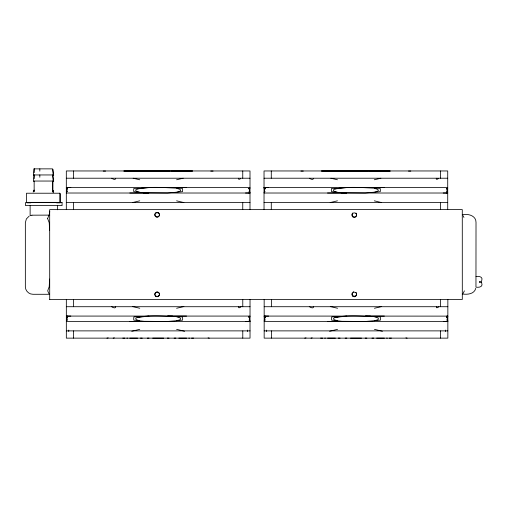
<?xml version="1.0" encoding="UTF-8"?>
<svg xmlns="http://www.w3.org/2000/svg" width="507" height="507" viewBox="0 0 507 507"><rect width="100%" height="100%" fill="white"/><g stroke="black" fill="none" stroke-linecap="round" stroke-linejoin="round"><path stroke-width="0.76" d="M66.316 209.632L66.316 170.96L250.002 170.96L250.002 209.632M73.566 209.632L73.566 202.382M73.566 178.217L73.566 170.96M242.752 209.632L242.752 202.382M242.752 178.217L242.752 170.96M52.43 190.182L52.443 181.043M52.899 190.657L52.918 181.525M52.525 191.285L52.532 189.992L53.444 192.045M52.994 192.407L53.001 190.467L53.571 192.064M49.61 279.059L49.211 286.67L47.747 290.695A1.185 0.78 0 0 0 47.728 290.942L49.185 294.288L32.961 294.288C28.893 294.371 25.261 290.745 25.35 286.67L25.35 222.725L26.37 218.923L29.159 216.134M34.102 174.953L33.405 181.043L53.21 181.043L52.519 174.953M238.658 178.249C237.884 180.01 240.179 179.307 240.686 178.35M436.375 178.249C435.602 180.01 437.896 179.307 438.403 178.35M475.756 288.337C474.349 294.193 467.181 294.757 462.308 293.984M238.797 306.469C237.663 308.63 240.47 307.768 241.034 306.513M436.622 306.469C435.488 308.63 438.295 307.768 438.866 306.513M463.144 293.357L464.412 290.853M33.139 192.045L34.045 189.992L34.058 191.285M66.316 192.267L67.165 191.659A2.719 2.624 -90 0 1 67.583 188.376L66.316 188.331M66.335 320.766L67.19 320.158A2.719 2.624 -90 0 1 67.608 316.875L66.335 316.831M264.033 192.267L264.882 191.659A2.719 2.624 -90 0 1 265.3 188.376L264.033 188.331M264.166 320.766L265.022 320.158A2.719 2.624 -90 0 1 265.434 316.875L264.166 316.831M158.64 296.164L156.98 296.722L155.864 296.342A2.282 2.282 0 0 1 156.124 292.393A2.282 2.282 0 0 1 159.413 294.599A2.282 2.282 0 0 1 155.864 296.342M156.036 212.68L155.89 212.75A2.282 2.282 0 0 0 155.979 216.603A2.282 2.282 0 0 0 159.432 214.892A2.282 2.282 0 0 0 156.422 212.49L157.791 212.471M137.315 188.902L135.857 189.776L135.642 190.296L136.288 191.196L139.552 192.273L144.07 192.799L167.487 192.977L182.539 191.659A2.719 0.703 -90 0 0 182.425 188.376C167.462 188.015 152.113 185.999 137.315 188.902L148.83 187.622M335.032 188.902L333.574 189.776L333.359 190.296L334.005 191.196L337.269 192.273L341.788 192.799L365.205 192.977L380.256 191.659A2.719 0.703 -90 0 0 380.142 188.376C365.179 188.015 349.83 185.999 335.032 188.902L346.547 187.622M137.34 317.407L135.882 318.276L135.667 318.802L136.313 319.695L139.571 320.779L144.096 321.299L167.513 321.476L182.564 320.158A2.719 0.703 -90 0 0 182.45 316.875C167.487 316.514 152.138 314.498 137.34 317.407L148.849 316.121M335.165 317.407L333.714 318.276L333.498 318.802L334.145 319.695L337.402 320.779L341.921 321.299L365.338 321.476L380.389 320.158A2.719 0.703 -90 0 0 380.282 316.875C365.319 316.514 349.963 314.498 335.165 317.407L346.68 316.121M355.47 296.405L354.336 296.728L352.707 296.082A2.282 2.282 0 0 1 353.677 292.247A2.282 2.282 0 0 1 356.516 294.998A2.282 2.282 0 0 1 352.707 296.082M126.997 170.96L145.446 170.96L139.805 170.967M324.714 170.96L358.842 171.043L353.48 170.96M156.207 212.807A2.282 2.282 0 0 1 159.407 215.133A2.282 2.282 0 0 1 155.788 216.736A2.282 2.282 0 0 1 156.207 212.807L157.95 212.756M183.154 178.223L176.582 179.77M132.46 202.572L139.736 200.829M380.871 178.223L374.299 179.77M330.177 202.572L337.453 200.829M183.883 306.526L176.601 308.269M131.776 331.267L139.761 329.328M381.708 306.526L374.432 308.269M329.607 331.267L337.586 329.328M157.981 296.335L156.232 296.291M113.169 338.137L114.354 337.858M310.994 338.137L312.179 337.858M189.517 170.96L184.054 170.96M176.766 192.273L180.023 191.196L180.669 190.296L180.023 189.403L176.766 188.319M387.234 170.96L381.771 170.96M374.483 192.273L377.74 191.196L378.387 190.296L377.74 189.403L374.483 188.319M176.791 320.779L180.048 319.695L180.695 318.802L180.048 317.902L176.791 316.818M374.616 320.779L377.88 319.695L378.526 318.802L377.88 317.902L374.616 316.818M106.92 338.137L108.206 337.877M304.745 338.137L306.038 337.877M31.96 215.183L30.128 215.665L30.128 205.608M191 170.96L190.556 171.043L191.868 170.96M388.717 170.96L388.273 171.043L390.213 171.043L386.936 171.03L388.07 171.125M103.232 171.081L105.557 171.081M210.76 171.081L213.079 171.081M300.949 171.081L303.275 171.081M408.477 171.081L410.797 171.081M124.405 170.96L123.822 171.043L144.97 170.96M322.122 170.96L321.539 171.043L342.688 170.96M125.964 171.119L126.801 170.96M323.681 171.119L324.518 170.96M31.966 215.183L49.711 215.114M126.915 338.137L127.53 338.093M324.74 338.137L325.355 338.093M192.844 338.137L193.579 338.093M390.675 338.137L391.404 338.093M171.113 171.119L179.934 170.96M368.83 171.119L377.658 170.96M191.557 338.137L192.368 338.093M389.389 338.137L390.2 338.093M250.002 192.28L249.146 191.659A2.719 2.624 90 0 0 248.734 188.376L250.002 188.319M447.719 192.28L446.863 191.659A2.719 2.624 90 0 0 446.452 188.376L447.719 188.319M250.027 320.779L249.171 320.158A2.719 2.624 90 0 0 248.753 316.875L250.027 316.818M447.852 320.779L447.003 320.158A2.719 2.624 90 0 0 446.585 316.875L447.852 316.818M250.002 187.577L66.316 187.577L67.444 187.577M447.719 187.577L264.033 187.577L265.161 187.577M248.874 193.015L250.002 192.977L245.508 193.015M446.591 193.015L447.719 192.977L443.226 193.015M250.027 316.076L66.335 316.076L67.469 316.076M446.724 316.076L447.852 316.121L264.166 316.076L265.294 316.076M248.899 321.52L250.027 321.476L245.534 321.52M446.724 321.52L447.852 321.476L443.359 321.52M183.718 170.96L180.416 171.081L189.32 170.96M381.435 170.96L378.133 171.081L387.037 170.96M343.163 170.96L341.103 171.03L342.928 171.125M146.409 171.043L150.009 170.96M347.726 170.96L344.126 171.043L352.967 170.96M147.334 338.137L149.02 338.093M345.166 338.137L346.851 338.093M174.116 338.137L175.878 338.093M371.942 338.137L373.71 338.093M160.554 170.96L155.193 171.043L176.512 170.967M358.272 170.96L352.91 171.043L363.525 170.96M129.792 338.137L137.555 338.137M327.617 338.137L335.381 338.137M139.552 188.319L133.886 188.376A2.719 0.703 -90 0 0 133.778 191.659L139.552 192.273M337.269 188.319L331.61 188.376A2.719 0.703 90 0 0 331.496 191.659L337.269 192.273M139.571 316.818L133.911 316.875A2.719 0.703 90 0 0 133.804 320.158L139.571 320.779M337.402 316.818L331.743 316.875A2.719 0.703 90 0 0 331.629 320.158L337.402 320.779M155.243 170.96L143.386 171.03L145.211 171.125M66.316 187.622L70.809 187.577M172.526 187.577L167.487 187.622L186.538 187.577M264.033 187.622L268.526 187.577M370.243 187.577L365.205 187.622L384.255 187.577M143.792 193.015L148.83 192.977L129.779 193.015M341.509 193.015L346.547 192.977L327.497 193.015M66.335 316.121L70.834 316.076M172.551 316.076L167.513 316.121L186.563 316.076M264.166 316.121L268.659 316.076M370.376 316.076L365.338 316.121L384.388 316.076M143.811 321.52L148.849 321.476L129.798 321.52M341.642 321.52L346.68 321.476L327.63 321.52M178.813 338.137L186.576 338.137M376.638 338.137L384.401 338.137M152.689 338.137L163.672 338.137M350.521 338.137L361.497 338.137M52.582 169.344L52.988 169.344L53.685 175.435L52.348 175.435M33.88 175.435L34.223 175.435M66.316 178.217L250.002 178.217M264.033 178.217L447.719 178.217M33.88 181.525L34.223 181.525M52.348 181.525L53.685 181.525L52.988 175.435M66.316 193.015L250.002 193.015M264.033 193.015L447.719 193.015M66.316 202.382L250.002 202.382M264.033 202.382L447.719 202.382M26.96 202.838L30.775 202.838M56.6 202.838L60.308 202.838L60.308 193.706M462.308 214.81C467.803 213.415 476.136 215.513 476.016 222.421L475.959 287.177C478.855 287.589 483.444 287.133 481.65 282.697M476.016 276.48C478.906 276.068 483.431 276.556 481.65 280.96M481.65 281.455L479.394 281.455L479.394 282.507L481.65 282.507M49.68 299.46L462.308 299.46L462.283 209.619L49.68 209.632L49.711 299.479M66.335 306.716L250.027 306.716M264.166 306.716L447.852 306.716M66.335 321.52L250.027 321.52M264.166 321.52L447.852 321.52M66.335 330.881L250.027 330.881M264.166 330.881L447.852 330.881M374.229 170.967L358.785 170.96M150.509 170.96L161.125 171.043L155.763 170.96M161.068 170.96L169.908 171.043L166.309 170.96M369.064 170.96L382.341 171.081L378.045 170.96M171.347 170.96L184.624 171.081L180.327 170.96M364.026 170.96L367.626 171.043M365.173 338.093L366.853 338.137M338.315 338.093L340.077 338.137M167.342 338.093L169.027 338.137M140.483 338.093L142.252 338.137M330.311 170.96L333.612 171.081M132.593 170.96L135.895 171.081M176.056 170.96L177.894 171.043M321.818 338.093L322.636 338.137M123.993 338.093L124.804 338.137M320.614 338.093L321.349 338.137M122.789 338.093L123.518 338.137M322.16 170.96L323.479 171.043L323.035 170.96M124.443 170.96L125.761 171.043L125.318 170.96M386.664 338.093L387.278 338.137M188.832 338.093L189.453 338.137M190.353 171.125L189.219 171.03L192.495 171.043L191.912 170.96M337.453 179.77L330.881 178.223M374.299 200.829L381.575 202.572M139.736 179.77L133.164 178.223M176.582 200.829L183.857 202.572M337.586 308.269L330.311 306.526M374.432 329.328L382.411 331.267M139.761 308.269L132.479 306.526M176.601 329.328L184.586 331.267M405.898 337.877L407.121 338.137M208.066 337.877L209.29 338.137M158.292 212.68L158.666 212.927M309.511 178.249C310.449 179.022 313.313 180.391 313.44 178.35M111.794 178.249C112.731 179.022 115.596 180.391 115.723 178.35M309.283 306.469C310.202 307.515 313.934 309.048 313.478 306.513M111.458 306.469C112.37 307.515 116.109 309.048 115.647 306.513M463.93 217.446L463.144 215.741M47.601 218.523L49.211 222.725L49.61 230.343M47.607 218.542L49.173 214.854A12.092 11.173 90 0 0 49.711 211.159M447.852 299.46L447.852 338.137L264.166 338.137L264.166 299.46M447.719 209.632L447.719 170.96L264.033 170.96L264.033 209.632M445.438 330.089L445.438 331.534M440.602 299.46L440.602 306.716M440.602 330.881L440.602 338.137M440.469 170.96L440.469 178.217M440.469 202.382L440.469 209.632M271.416 299.46L271.416 306.716M271.416 330.881L271.416 338.137M271.283 170.96L271.283 178.217M271.283 202.382L271.283 209.632M266.581 330.089L266.581 331.534M250.027 299.46L250.027 338.137L66.335 338.137L66.335 299.46M247.612 330.089L247.612 331.534M242.777 299.46L242.777 306.716M242.777 330.881L242.777 338.137M73.585 299.46L73.585 306.716M73.585 330.881L73.585 338.137M68.756 330.089L68.756 331.534M57.456 205.608L57.456 209.771M39.825 168.863L39.825 171.151M39.825 174.953L39.825 177.241M34.153 168.863L34.172 172.672M34.153 174.953L34.172 178.762M34.153 181.043L34.153 191.703M158.596 292.425A2.282 2.282 0 0 1 158.805 295.79A2.282 2.282 0 0 1 155.44 295.701A2.282 2.282 0 0 1 155.82 292.355M156.346 292.07A2.282 2.282 0 0 1 158.089 292.114M355.958 292.33A2.282 2.282 0 0 1 355.185 296.05A2.282 2.282 0 0 1 352.042 293.914M352.124 293.319A2.282 2.282 0 0 1 352.359 292.773M353.202 291.943A2.282 2.282 0 0 1 353.753 291.721M355.965 213.06A2.282 2.282 0 0 1 355.914 216.286A2.282 2.282 0 0 1 352.688 216.242A2.282 2.282 0 0 1 352.739 213.01M265.022 320.158A2.719 2.624 90 0 1 265.434 316.875M446.585 316.875A2.719 2.624 -90 0 1 447.003 320.158M67.19 320.158A2.719 2.624 90 0 1 67.608 316.875M248.753 316.875A2.719 2.624 -90 0 1 249.171 320.158M264.882 191.659A2.719 2.624 90 0 1 265.3 188.376M446.452 188.376A2.719 2.624 -90 0 1 446.863 191.659M67.165 191.659A2.719 2.624 90 0 1 67.583 188.376M248.734 188.376A2.719 2.624 -90 0 1 249.146 191.659M34.102 168.863L33.405 174.953L53.21 174.953L52.519 168.863L34.102 168.863M59.839 193.224L26.491 193.224L26.491 202.363L59.839 202.363L59.839 193.224M62.063 202.559L25.521 202.559L25.521 205.608L62.063 205.608L62.063 202.559M352.695 216.793A2.282 2.282 0 0 0 356.51 215.735A2.282 2.282 0 0 0 353.69 212.959A2.282 2.282 0 0 0 352.695 216.793"/></g></svg>
